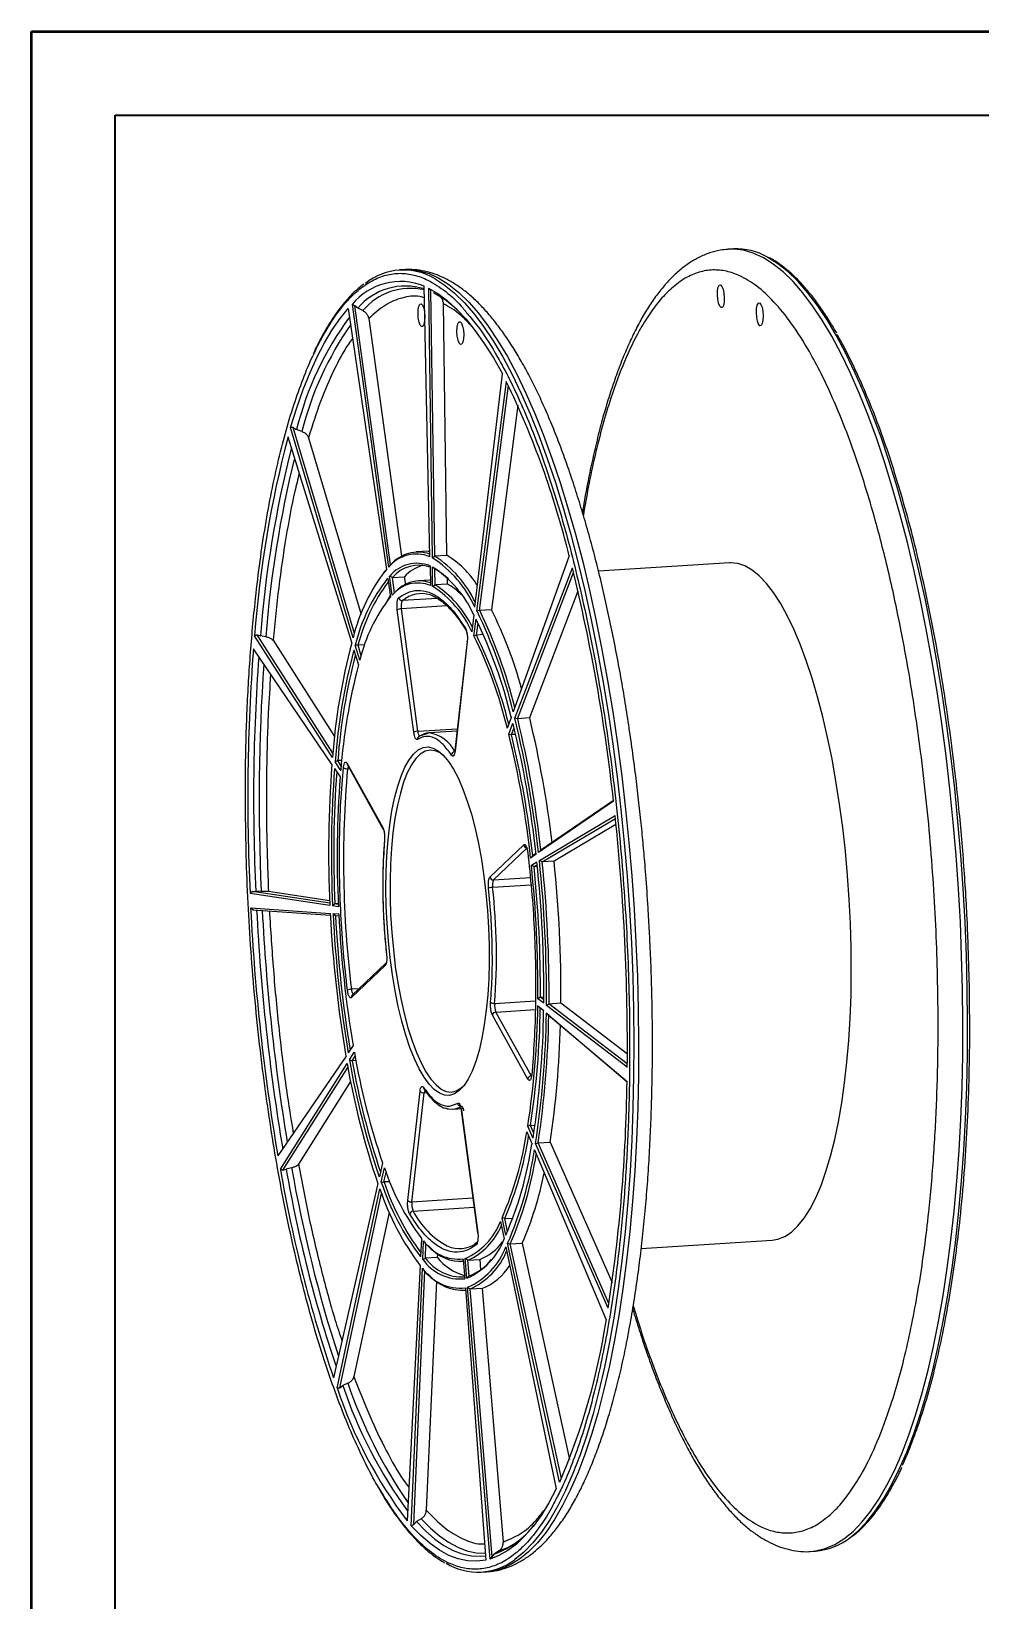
# Model space of a CAD drawing. Header units: millimetres. Extents: x 0 to 279, y 0 to 216.
# Drawn here: x 0 to 72, y 96.8 to 215.9 of the extents above; entities that cross this region are included whole.
import ezdxf

# ---------------------------------------------------------------- set-up
doc = ezdxf.new("R2010")
doc.units = ezdxf.units.MM
doc.layers.add('PAGE_BORDER', color=7, linetype='Continuous')

msp = doc.modelspace()

# ---------------------------------------------------------------- linework, layer by layer
at = {"color": 7, "linetype": 'Continuous', "lineweight": 50}
for p, q in [((0, 0), (0, 215.9)), ((0, 215.9), (279.4, 215.9))]:
    msp.add_line(p, q, dxfattribs=at)
at = {"color": 7, "linetype": 'Continuous', "lineweight": 25}
for p, q in [((52.88, 199.37), (52.84, 199.37)), ((53.24, 199.4), (52.88, 199.37)), ((28.28, 197.82), (27.92, 197.8)), ((30.22, 176.03), (29.79, 196.56)), ((30.11, 196.41), (30.4, 175.95)), ((30.3, 196.25), (30.11, 196.41)), ((30.59, 176.09), (30.3, 196.25)), ((24.03, 194.87), (26.92, 175.07)), ((24.32, 195.18), (27.08, 175.24)), ((24.53, 195.08), (24.32, 195.18)), ((24.75, 194.9), (24.53, 195.08)), ((27.24, 175.43), (24.53, 195.08)), ((25.13, 194.71), (24.75, 194.9)), ((25.58, 194.11), (28.07, 176.07)), ((31.23, 195.25), (31.49, 176.14)), ((33.63, 172.22), (35.72, 189.92)), ((33.79, 171.9), (36.02, 189.34)), ((33.99, 171.96), (36.18, 189.04)), ((36.89, 187.55), (34.9, 172.01)), ((24.4, 169.88), (19.66, 185.85)), ((19.86, 185.84), (19.66, 185.85)), ((19.86, 185.84), (20.1, 185.69)), ((24.5, 170.22), (19.86, 185.84)), ((19.45, 185.14), (24.29, 169.49)), ((20.51, 185.55), (20.1, 185.69)), ((21.01, 185.07), (25, 171.66)), ((30.09, 176.47), (29.18, 176.41)), ((30.09, 176.47), (30.22, 176.47)), ((26.92, 175.08), (26.8, 174.94)), ((27.24, 175.43), (27.08, 175.24)), ((30.24, 175.34), (30.27, 173.86)), ((30.4, 175.95), (30.59, 176.09)), ((30.43, 173.78), (30.41, 175.26)), ((30.6, 175.1), (30.41, 175.26)), ((31.49, 176.14), (30.59, 176.09)), ((30.62, 173.92), (30.6, 175.1)), ((40.79, 176.1), (36.54, 164.28)), ((36.67, 163.78), (41.03, 175.19)), ((52.94, 175.58), (43.01, 174.95)), ((26.8, 174.94), (26.68, 174.79)), ((27.02, 174.4), (27.23, 172.97)), ((27.37, 173.12), (27.17, 174.56)), ((27.38, 174.47), (27.17, 174.56)), ((27.38, 174.47), (28.28, 174.52)), ((27.54, 173.31), (27.38, 174.47)), ((28.28, 174.52), (28.36, 173.94)), ((30.22, 174.27), (29.32, 174.21)), ((30.26, 174.27), (30.22, 174.27)), ((30.43, 173.78), (30.62, 173.92)), ((31.53, 173.97), (30.62, 173.92)), ((31.52, 174.45), (31.53, 173.97)), ((36.87, 163.75), (41.11, 174.84)), ((27.13, 172.86), (27.01, 172.71)), ((27.23, 172.98), (27.13, 172.86)), ((27.37, 173.12), (27.54, 173.31)), ((41.45, 173.42), (37.78, 163.81)), ((29, 162.73), (27.75, 172.01)), ((29.3, 162.81), (28.06, 172.09)), ((33.56, 171.62), (33.41, 170.34)), ((33.99, 171.96), (33.79, 171.9)), ((34.9, 172.01), (33.99, 171.96)), ((32.6, 171.02), (32.94, 170.49)), ((33.56, 170.05), (33.72, 171.31)), ((33.76, 170.1), (33.87, 171.01)), ((17.11, 170.12), (16.92, 170.05)), ((22.83, 160.8), (16.92, 170.05)), ((22.86, 161.14), (17.11, 170.12)), ((17.11, 170.12), (17.37, 170.04)), ((17.78, 169.97), (17.37, 170.04)), ((18.33, 169.7), (22.99, 162.41)), ((24.91, 168.18), (24.56, 169.34)), ((24.77, 169.33), (24.56, 169.34)), ((25.29, 169.36), (24.77, 169.33)), ((25.01, 168.52), (24.77, 169.33)), ((33.05, 169.61), (32.12, 161.33)), ((33.06, 169.57), (32.13, 161.28)), ((33.07, 169.84), (33.06, 169.57)), ((33.56, 170.05), (33.76, 170.1)), ((34.28, 170.14), (33.76, 170.1)), ((16.83, 169.05), (22.79, 160.26)), ((24.45, 168.96), (24.8, 167.83)), ((36.4, 163.88), (36.09, 163.02)), ((36.2, 162.57), (36.52, 163.4)), ((36.87, 163.75), (36.67, 163.78)), ((37.78, 163.81), (36.87, 163.75)), ((29.98, 162.61), (29.35, 162.39)), ((30.14, 162.67), (29.98, 162.61)), ((32.28, 162.8), (30.14, 162.67)), ((36.2, 162.57), (36.41, 162.54)), ((36.41, 162.54), (36.61, 163.05)), ((36.72, 162.56), (36.41, 162.54)), ((22.99, 159.97), (23.42, 159.33)), ((23.23, 160.57), (23.03, 160.49)), ((23.46, 159.82), (23.03, 160.49)), ((23.53, 160.58), (23.23, 160.57)), ((23.49, 160.16), (23.23, 160.57)), ((23.95, 160.35), (26.64, 155.5)), ((23.97, 160.24), (26.66, 155.39)), ((44.14, 157.49), (38.46, 153.59)), ((44.14, 157.55), (38.63, 153.77)), ((38.53, 153), (44.26, 156.4)), ((38.73, 152.89), (44.29, 156.18)), ((44.33, 155.73), (39.64, 152.94)), ((26.79, 154.75), (26.78, 154.53)), ((34.78, 151.75), (37.34, 154.17)), ((35.05, 151.52), (37.61, 153.95)), ((38.46, 153.59), (38.63, 153.77)), ((38.27, 153.46), (37.86, 153.18)), ((38.03, 153.36), (37.86, 153.18)), ((37.92, 152.64), (38.33, 152.89)), ((37.92, 152.64), (38.12, 152.53)), ((38.26, 153.52), (38.03, 153.36)), ((38.12, 152.53), (38.36, 152.67)), ((38.37, 152.54), (38.12, 152.53)), ((38.73, 152.89), (38.53, 153)), ((39.64, 152.94), (38.73, 152.89)), ((16.76, 150.65), (16.58, 150.49)), ((22.64, 149.58), (16.58, 150.49)), ((22.63, 149.76), (16.76, 150.65)), ((16.76, 150.65), (17.01, 150.65)), ((17.43, 150.66), (17.01, 150.65)), ((17.98, 150.66), (22.62, 149.95)), ((16.63, 149.39), (22.67, 148.98)), ((16.63, 149.39), (16.82, 149.25)), ((16.82, 149.25), (22.67, 148.85)), ((23.02, 149.7), (22.84, 149.55)), ((23.28, 149.48), (22.84, 149.55)), ((22.87, 148.97), (23.31, 148.94)), ((22.87, 148.97), (23.06, 148.82)), ((23.27, 149.71), (23.02, 149.7)), ((23.27, 149.66), (23.02, 149.7)), ((23.06, 148.82), (23.31, 148.8)), ((26.94, 145.87), (26.95, 145.64)), ((26.83, 145.02), (24.27, 142.59)), ((26.89, 145.21), (24.33, 142.78)), ((24.32, 142.78), (24.33, 142.78)), ((38.4, 141.97), (38.85, 141.6)), ((38.4, 141.97), (38.59, 141.8)), ((38.6, 142.62), (38.41, 142.5)), ((38.85, 142.16), (38.41, 142.5)), ((38.59, 141.8), (38.84, 141.58)), ((38.6, 142.62), (38.86, 142.64)), ((38.86, 142.43), (38.6, 142.62)), ((39.06, 142), (39.25, 142.12)), ((45.19, 137.3), (39.06, 142)), ((39.25, 142.12), (40.16, 142.18)), ((45.19, 137.56), (39.25, 142.12)), ((40.16, 142.18), (45.2, 138.31)), ((37.65, 136.41), (34.96, 141.26)), ((37.92, 136.64), (35.23, 141.49)), ((39.05, 141.42), (45.17, 136.23)), ((39.24, 141.25), (39.05, 141.42)), ((39.24, 141.25), (45.17, 136.21)), ((23.86, 138.15), (18.7, 130.58)), ((24.4, 138.95), (24.03, 138.4)), ((24.12, 137.86), (24.49, 138.45)), ((24.33, 137.79), (24.55, 138.14)), ((18.88, 129.56), (23.95, 137.59)), ((19.08, 129.49), (24.01, 137.29)), ((24.12, 137.86), (24.33, 137.79)), ((24.61, 137.81), (24.33, 137.79)), ((24.21, 136.23), (20.25, 129.96)), ((28.55, 127.2), (29.48, 135.48)), ((28.86, 127.08), (29.79, 135.37)), ((31.64, 134.16), (31.95, 134.12)), ((31.94, 134.12), (32.74, 134.18)), ((32.6, 134.02), (33.84, 124.73)), ((32.61, 134.04), (33.85, 124.75)), ((37.57, 132.41), (37.97, 131.48)), ((37.85, 132.88), (37.64, 132.84)), ((38.04, 131.94), (37.64, 132.84)), ((37.85, 132.88), (38.19, 132.9)), ((38.1, 132.3), (37.85, 132.88)), ((38.15, 131.04), (43.6, 118.15)), ((38.23, 131.52), (38.43, 131.56)), ((43.75, 119.02), (38.23, 131.52)), ((38.43, 131.56), (39.34, 131.61)), ((43.8, 119.39), (38.43, 131.56)), ((39.34, 131.61), (44.04, 120.97)), ((26.63, 130.05), (26.39, 128.98)), ((18.88, 129.56), (19.08, 129.49)), ((19.08, 129.49), (19.33, 129.58)), ((19.73, 129.68), (19.33, 129.58)), ((26.53, 128.58), (26.77, 129.67)), ((26.53, 128.58), (26.74, 128.6)), ((26.74, 128.6), (26.9, 129.33)), ((27.18, 128.62), (26.74, 128.6)), ((26.28, 128.49), (22.91, 113.74)), ((23.18, 112.98), (26.43, 128.07)), ((23.39, 112.99), (26.55, 127.73)), ((27.14, 126.29), (24.46, 113.83)), ((35.57, 125.61), (35.85, 124.29)), ((35.98, 124.56), (35.7, 125.87)), ((35.9, 125.82), (35.7, 125.87)), ((35.9, 125.82), (36.53, 125.86)), ((36.11, 124.85), (35.9, 125.82)), ((29.58, 124.32), (29.51, 122.92)), ((29.68, 122.72), (29.74, 124.14)), ((29.88, 122.82), (29.92, 123.94)), ((33.85, 124.75), (33.87, 124.46)), ((40.06, 105.83), (36.11, 123.95)), ((36.11, 123.95), (36.32, 123.9)), ((36.32, 123.9), (37.23, 123.96)), ((40.2, 106.11), (36.32, 123.9)), ((37.23, 123.96), (40.8, 107.55)), ((46.25, 123.55), (56.18, 124.18)), ((29.68, 122.72), (29.88, 122.82)), ((30.78, 122.88), (29.88, 122.82)), ((30.1, 123.77), (30.23, 123.63)), ((30.8, 123.16), (30.78, 122.88)), ((32.75, 122.75), (32.86, 121.26)), ((33.02, 121.3), (32.9, 122.79)), ((33.1, 122.66), (32.9, 122.79)), ((33.1, 122.66), (34.01, 122.72)), ((33.2, 121.47), (33.1, 122.66)), ((34.01, 122.72), (34.07, 121.93)), ((35.98, 123.67), (39.81, 105.31)), ((29.48, 122.27), (28.49, 102.89)), ((28.81, 102.52), (29.65, 122.06)), ((29, 102.62), (29.83, 121.87)), ((30.03, 121.66), (30.17, 121.53)), ((32.57, 122.57), (32.76, 122.58)), ((33.02, 121.3), (33.2, 121.47)), ((30.71, 121.07), (29.95, 103.69)), ((32.71, 120.37), (32.92, 120.38)), ((32.91, 120.56), (34.47, 99.91)), ((34.78, 99.99), (33.08, 120.6)), ((33.08, 120.6), (33.28, 120.48)), ((33.28, 120.48), (34.19, 120.53)), ((34.95, 100.16), (33.28, 120.48)), ((34.19, 120.53), (35.77, 101.28)), ((23.39, 112.99), (23.62, 113.16)), ((24, 113.33), (23.62, 113.16)), ((23.18, 112.98), (23.39, 112.99)), ((28.81, 102.52), (29, 102.62)), ((29, 102.62), (29.21, 102.83)), ((29.57, 103.05), (29.21, 102.83)), ((36.25, 100.93), (36.74, 101.22)), ((34.78, 99.99), (34.95, 100.16)), ((34.95, 100.16), (35.13, 100.38)), ((35.47, 100.61), (35.13, 100.38)), ((59.11, 100.57), (59.47, 100.59)), ((34.16, 98.99), (34.52, 99.02))]:
    msp.add_line(p, q, dxfattribs=at)
at = {"color": 8, "linetype": 'Continuous', "lineweight": 25}
for p, q in [((28.13, 172.71), (28.38, 172.88)), ((30.8, 172.87), (28.13, 172.71)), ((31.51, 172.31), (28.06, 172.09)), ((29.3, 162.81), (32.3, 162.99)), ((23.98, 159.95), (24.13, 159.96)), ((35.05, 151.52), (37.84, 151.7)), ((37.89, 151.13), (34.98, 150.95)), ((24.83, 143.26), (24.27, 143.22)), ((35.13, 142.14), (38.23, 142.34)), ((35.23, 141.49), (38.22, 141.68)), ((29.79, 135.37), (29.98, 135.38)), ((33.49, 127.38), (28.86, 127.08)), ((28.95, 126.39), (33.58, 126.68))]:
    msp.add_line(p, q, dxfattribs=at)
at = {"color": 8, "linetype": 'Continuous', "lineweight": 25, "flags": 128}
for points in [[(70.62, 143.23), (70.55, 145.76), (70.45, 148.3), (70.31, 150.84), (70.13, 153.38), (69.91, 155.91), (69.66, 158.43), (69.37, 160.93), (69.05, 163.39), (68.69, 165.82), (68.29, 168.21), (67.87, 170.55), (67.41, 172.84), (66.92, 175.06), (66.41, 177.22), (65.86, 179.3), (65.29, 181.31), (64.7, 183.24), (64.08, 185.07), (63.44, 186.82), (62.78, 188.46), (62.1, 190.01), (61.41, 191.44), (60.7, 192.77), (59.98, 193.99), (59.25, 195.08), (58.51, 196.06), (57.76, 196.92), (57.01, 197.65), (56.26, 198.25), (55.51, 198.73), (54.75, 199.08), (54, 199.29), (53.26, 199.38), (52.88, 199.37)], [(28.28, 197.82), (28.66, 197.83), (29.41, 197.74), (30.16, 197.52), (30.91, 197.18), (31.66, 196.7), (32.42, 196.1), (33.17, 195.36), (33.91, 194.51), (34.65, 193.53), (35.38, 192.43), (36.1, 191.22), (36.81, 189.89), (37.51, 188.45), (38.18, 186.91), (38.84, 185.27), (39.48, 183.52), (40.1, 181.68), (40.69, 179.76), (41.26, 177.75), (41.81, 175.67), (42.33, 173.51), (42.81, 171.28), (43.27, 169), (43.7, 166.66), (44.09, 164.27), (44.45, 161.84), (44.77, 159.38), (45.06, 156.88), (45.32, 154.36), (45.53, 151.83), (45.71, 149.29), (45.85, 146.74), (45.96, 144.2), (46.02, 141.68)], [(70.98, 143.25), (70.91, 145.78), (70.81, 148.32), (70.67, 150.86), (70.49, 153.4), (70.27, 155.94), (70.02, 158.45), (69.73, 160.95), (69.4, 163.42), (69.04, 165.85), (68.65, 168.23), (68.23, 170.57), (67.77, 172.86), (67.28, 175.08), (66.76, 177.24), (66.22, 179.33), (65.65, 181.33), (65.05, 183.26), (64.44, 185.1), (63.8, 186.84), (63.14, 188.49), (62.46, 190.03), (61.77, 191.47), (61.06, 192.79), (60.34, 194.01), (59.61, 195.11), (58.87, 196.08), (58.12, 196.94), (57.37, 197.67), (56.62, 198.27), (55.86, 198.75), (55.83, 198.77)], [(30.61, 197.12), (31.31, 196.68), (32.06, 196.07), (32.81, 195.34), (33.56, 194.49), (34.29, 193.51), (35.03, 192.41), (35.75, 191.2), (36.45, 189.87), (37.15, 188.43), (37.82, 186.89), (38.48, 185.24), (39.12, 183.5), (39.74, 181.66), (40.34, 179.74), (40.91, 177.73), (41.45, 175.64), (41.97, 173.49), (42.45, 171.26), (42.91, 168.98), (43.34, 166.64), (43.73, 164.25), (44.09, 161.82), (44.42, 159.35), (44.71, 156.86), (44.96, 154.34), (45.18, 151.81), (45.35, 149.27), (45.5, 146.72), (45.6, 144.18), (45.66, 141.65)], [(33.06, 169.57), (33.05, 169.59), (33.05, 169.61)], [(32.13, 161.28), (32.12, 161.31), (32.12, 161.33)], [(59.11, 100.57), (59.47, 100.61), (60.2, 100.78), (60.92, 101.09), (61.62, 101.52), (62.31, 102.09), (62.98, 102.78), (63.63, 103.6), (64.27, 104.54), (64.88, 105.6), (65.47, 106.77), (66.03, 108.06), (66.56, 109.47), (67.07, 110.98), (67.55, 112.59), (68, 114.31), (68.42, 116.11), (68.8, 118.01), (69.15, 119.99), (69.46, 122.05), (69.74, 124.19), (69.98, 126.39), (70.19, 128.66), (70.36, 130.98), (70.49, 133.36), (70.58, 135.77), (70.63, 138.23), (70.64, 140.72), (70.62, 143.23)], [(62.06, 101.61), (62.67, 102.11), (63.34, 102.8), (63.99, 103.62), (64.62, 104.56), (65.24, 105.62), (65.82, 106.8), (66.39, 108.09), (66.92, 109.49), (67.43, 111), (67.91, 112.61), (68.36, 114.33), (68.77, 116.14), (69.16, 118.03), (69.51, 120.02), (69.82, 122.08), (70.1, 124.21), (70.34, 126.42), (70.55, 128.68), (70.71, 131.01), (70.84, 133.38), (70.93, 135.8), (70.99, 138.25), (71, 140.74), (70.98, 143.25)], [(46.02, 141.68), (46.05, 139.16), (46.03, 136.68), (45.98, 134.22), (45.89, 131.81), (45.76, 129.43), (45.59, 127.11), (45.39, 124.84), (45.14, 122.64), (44.86, 120.5), (44.55, 118.44), (44.2, 116.46), (43.82, 114.56), (43.4, 112.75), (42.95, 111.04), (42.48, 109.43), (41.97, 107.92), (41.43, 106.51), (40.87, 105.22), (40.28, 104.04), (39.67, 102.98), (39.04, 102.04), (38.38, 101.23), (37.71, 100.54), (37.02, 99.97), (36.32, 99.54), (35.6, 99.23), (34.87, 99.06), (34.52, 99.02)], [(45.66, 141.65), (45.69, 139.14), (45.67, 136.66), (45.62, 134.2), (45.53, 131.78), (45.4, 129.41), (45.23, 127.09), (45.03, 124.82), (44.79, 122.62), (44.51, 120.48), (44.19, 118.42), (43.84, 116.44), (43.46, 114.54), (43.04, 112.73), (42.6, 111.02), (42.12, 109.4), (41.61, 107.89), (41.07, 106.49), (40.51, 105.2), (39.92, 104.02), (39.31, 102.96), (38.68, 102.02), (38.02, 101.21), (37.35, 100.51), (36.66, 99.95), (36.64, 99.93)], [(32.61, 134.04), (32.6, 134.02), (32.6, 134.02)], [(33.85, 124.75), (33.84, 124.74), (33.84, 124.73)], [(29.57, 103.05), (30.26, 102.34), (30.95, 101.74), (31.64, 101.26), (32.34, 100.88), (33.03, 100.62), (33.72, 100.47), (34.4, 100.43), (34.43, 100.43)], [(35.47, 100.61), (36.13, 100.87), (36.25, 100.93)]]:
    msp.add_lwpolyline(points, dxfattribs=at)
at = {"color": 7, "linetype": 'Continuous', "lineweight": 25, "flags": 128}
for points in [[(52.54, 195.68), (52.53, 195.36), (52.48, 195.1), (52.4, 194.96), (52.3, 194.94), (52.2, 195.05), (52.11, 195.27), (52.05, 195.58), (52.03, 195.92), (52.04, 196.24), (52.09, 196.5), (52.17, 196.65), (52.27, 196.67), (52.37, 196.55), (52.46, 196.33), (52.52, 196.02), (52.54, 195.68)], [(30.11, 196.41), (30.83, 196), (31.54, 195.47), (32.25, 194.82), (32.96, 194.06), (33.66, 193.19), (34.35, 192.21), (35.04, 191.12), (35.72, 189.92)], [(55.5, 194.32), (55.48, 194), (55.43, 193.74), (55.35, 193.59), (55.25, 193.57), (55.15, 193.68), (55.07, 193.91), (55.01, 194.22), (54.98, 194.56), (54.99, 194.88), (55.05, 195.13), (55.13, 195.28), (55.22, 195.3), (55.32, 195.19), (55.41, 194.97), (55.47, 194.66), (55.5, 194.32)], [(19.66, 185.85), (20.12, 187.33), (20.61, 188.72), (21.13, 190.01), (21.67, 191.2), (22.23, 192.28), (22.81, 193.25), (23.41, 194.12), (24.03, 194.87)], [(29.83, 194.25), (29.82, 193.93), (29.77, 193.67), (29.69, 193.52), (29.59, 193.5), (29.49, 193.61), (29.4, 193.84), (29.34, 194.15), (29.32, 194.49), (29.33, 194.81), (29.38, 195.06), (29.46, 195.21), (29.56, 195.23), (29.66, 195.12), (29.75, 194.9), (29.81, 194.59), (29.83, 194.25)], [(32.79, 192.89), (32.77, 192.56), (32.72, 192.31), (32.64, 192.16), (32.54, 192.14), (32.44, 192.25), (32.36, 192.48), (32.3, 192.78), (32.27, 193.13), (32.28, 193.45), (32.34, 193.7), (32.42, 193.85), (32.51, 193.87), (32.61, 193.76), (32.7, 193.53), (32.76, 193.23), (32.79, 192.89)], [(62.17, 146.37), (62.12, 148.2), (62.03, 150.03), (61.9, 151.86), (61.73, 153.69), (61.53, 155.49), (61.29, 157.27), (61.02, 159), (60.72, 160.7), (60.38, 162.33), (60.02, 163.9), (59.62, 165.4), (59.2, 166.83), (58.76, 168.16), (58.3, 169.4), (57.81, 170.55), (57.31, 171.58), (56.8, 172.51), (56.27, 173.32), (55.74, 174.02), (55.2, 174.58), (54.66, 175.03), (54.11, 175.34), (53.57, 175.53), (53.03, 175.58), (52.94, 175.58)], [(27.21, 173.1), (27.07, 172.86), (26.95, 172.64)], [(32.94, 170.49), (32.94, 170.49), (32.95, 170.48)], [(33.05, 169.61), (33.05, 169.62), (33.06, 169.64)], [(34.72, 146.58), (34.72, 145.28), (34.68, 144.02), (34.61, 142.79), (34.5, 141.63), (34.35, 140.53), (34.17, 139.51), (33.95, 138.58), (33.7, 137.74), (33.42, 137.01), (33.12, 136.4), (32.79, 135.9), (32.45, 135.53), (32.09, 135.28), (31.71, 135.16), (31.33, 135.18), (30.94, 135.33), (30.55, 135.61), (30.16, 136.01), (29.78, 136.54), (29.4, 137.18), (29.05, 137.94), (28.71, 138.8), (28.39, 139.75), (28.09, 140.79), (27.82, 141.91), (27.58, 143.09), (27.38, 144.32), (27.2, 145.6), (27.07, 146.9), (26.97, 148.21), (26.91, 149.53), (26.88, 150.84), (26.9, 152.12), (26.95, 153.36), (27.05, 154.56), (27.18, 155.69), (27.34, 156.75), (27.54, 157.73), (27.78, 158.62), (28.04, 159.4), (28.33, 160.07), (28.64, 160.63), (28.98, 161.07), (29.34, 161.38), (29.71, 161.56), (30.09, 161.61), (30.47, 161.52), (30.86, 161.31), (31.25, 160.97), (31.64, 160.5), (32.02, 159.92), (32.38, 159.22), (32.73, 158.41), (33.06, 157.5), (33.37, 156.5), (33.65, 155.42), (33.91, 154.27), (34.13, 153.06), (34.32, 151.81), (34.47, 150.52), (34.59, 149.21), (34.67, 147.89), (34.72, 146.58)], [(31.28, 160.94), (31.01, 161.15), (30.62, 161.32), (30.23, 161.37), (29.86, 161.28), (29.49, 161.07), (29.15, 160.72), (28.82, 160.24), (28.51, 159.65), (28.23, 158.93), (27.98, 158.11), (27.76, 157.19), (27.57, 156.18), (27.42, 155.09), (27.31, 153.93), (27.23, 152.72), (27.2, 151.46), (27.2, 150.17), (27.24, 148.86), (27.33, 147.54), (27.45, 146.24), (27.6, 144.95), (27.79, 143.71), (28.02, 142.51), (28.28, 141.37), (28.56, 140.3), (28.87, 139.32), (29.2, 138.42), (29.55, 137.64), (29.92, 136.96), (30.3, 136.4), (30.69, 135.96), (31.07, 135.65), (31.46, 135.47), (31.85, 135.42), (32.22, 135.51), (32.59, 135.73), (32.86, 135.98)], [(26.66, 155.39), (26.67, 155.38), (26.67, 155.37)], [(26.94, 145.87), (26.93, 145.87), (26.93, 145.86), (26.93, 145.85)], [(56.18, 124.18), (56.62, 124.25), (57.14, 124.46), (57.64, 124.8), (58.13, 125.26), (58.6, 125.85), (59.06, 126.56), (59.48, 127.39), (59.89, 128.34), (60.26, 129.39), (60.61, 130.55), (60.92, 131.81), (61.21, 133.16), (61.46, 134.6), (61.67, 136.11), (61.85, 137.7), (61.99, 139.34), (62.09, 141.04), (62.16, 142.78), (62.18, 144.56), (62.17, 146.37)], [(31.54, 134.16), (31.63, 134.15), (31.94, 134.12)], [(32.62, 134.36), (32.62, 134.36), (32.65, 134.35), (32.68, 134.32), (32.7, 134.28), (32.73, 134.22), (32.75, 134.15), (32.77, 134.07), (32.78, 133.99)], [(33.84, 124.73), (33.84, 124.73), (33.85, 124.72)], [(39.81, 105.31), (39.24, 104.25), (38.66, 103.3), (38.05, 102.46), (37.43, 101.74), (36.78, 101.13), (36.13, 100.63), (35.46, 100.25), (34.78, 99.99)], [(34.47, 99.91), (33.77, 99.82), (33.07, 99.85), (32.37, 100.01), (31.65, 100.27), (30.94, 100.66), (30.23, 101.17), (29.52, 101.79), (28.81, 102.52)], [(29.21, 102.83), (29.9, 102.12), (30.6, 101.51), (31.29, 101.02), (31.99, 100.65), (32.68, 100.38), (33.37, 100.23), (34.06, 100.2), (34.44, 100.23)]]:
    msp.add_lwpolyline(points, dxfattribs=at)
at = {"color": 7, "linetype": 'Continuous', "lineweight": 25}
for centre, radius, start, end in [((53.46, 194.64), 4.76, 60.1211, 92.697), ((28.22, 193.14), 4.65, 59.0061, 128.4229), ((28, 192.16), 4.76, 67.888, 140.5676), ((28.37, 191.86), 4.72, 72.4181, 140.023), ((26.66, 188.81), 8.2, 46.531, 62.0939), ((43.68, 179.76), 24.31, 143.5342, 165.8863), ((-23.1, 160.55), 65.75, 13.6793, 25.9667), ((101.32, 163.62), 84.64, 165.27, 175.6447), ((102.17, 163.41), 85.06, 165.7864, 175.5301), ((29.19, 173.51), 2.73, 67.7865, 140.6692), ((29.33, 173.66), 2.73, 71.0151, 139.7569), ((37.66, 166.65), 13.65, 141.8997, 166.3108), ((29.23, 172.88), 2.66, 67.7803, 140.6753), ((29.39, 172.76), 2.64, 71.1257, 139.7316), ((30.62, 172.31), 3.22, 106.6659, 136.5232), ((25.78, 168.7), 8.6, 24.1282, 57.4832), ((25.91, 168.19), 8.38, 24.1251, 57.4863), ((25.96, 168.92), 8.53, 25.2902, 57.1218), ((28.41, 171.01), 4.64, 46.2193, 61.8283), ((27.97, 170.23), 6.89, 31.8052, 59.1894), ((-92.41, 142.56), 137.37, 6.239, 13.7418), ((37.49, 166.19), 13.31, 141.8974, 166.3131), ((37.83, 166.03), 13.47, 143.085, 165.8506), ((29.32, 171.53), 2.52, 67.7661, 140.6895), ((29.46, 171.68), 2.52, 71.2696, 139.6986), ((26.35, 167.32), 7.85, 25.3793, 57.1013), ((29.36, 169.96), 4.56, 44.2085, 61.6871), ((37.12, 165.21), 12.58, 141.8921, 166.3184), ((28.12, 172.97), 0.259, 186.6164, 272.3549), ((28.91, 172.3), 0.876, 152.3732, 193.7662), ((29.61, 170.98), 2.26, 66.6247, 123.1458), ((26.18, 167.1), 7.92, 24.1178, 57.4936), ((28.06, 171.45), 0.641, 90.121, 118.6089), ((-0.13, 155.37), 37.74, 13.6602, 25.9857), ((-0.06, 155.47), 37.84, 13.9574, 25.8264), ((3.97, 156.8), 34.47, 15.5637, 26.193), ((0.64, 155.19), 36.79, 13.6591, 25.9869), ((71.27, 157.13), 48.58, 165.254, 175.6607), ((2.31, 154.81), 34.77, 13.6564, 25.9895), ((2.37, 154.92), 34.86, 13.9789, 25.8166), ((167.69, 157.68), 151.28, 175.6879, 182.7218), ((167.41, 157.64), 150.56, 175.8818, 182.6622), ((70.26, 156.91), 47.36, 165.2531, 175.6617), ((70.53, 156.84), 47.44, 165.6384, 175.4971), ((68.08, 156.44), 44.75, 165.2508, 175.664), ((-38.14, 145.12), 76.87, 6.2268, 13.754), ((-39.92, 145.04), 78.84, 6.2275, 13.7533), ((-40.2, 145.03), 79.32, 6.3299, 13.651), ((-38.84, 145.18), 78.86, 6.6797, 13.6611), ((29.3, 162.16), 0.641, 90.121, 118.6089), ((29.5, 162.21), 0.23, 94.0929, 187.7398), ((30.23, 161.35), 1.32, 94.0158, 124.4069), ((-34.34, 145.3), 72.63, 6.2252, 13.7557), ((-34.63, 145.29), 73.1, 6.3363, 13.6446), ((32.13, 160.95), 0.276, 93.3522, 172.4418), ((109.37, 153.72), 86.83, 175.6771, 182.7326), ((107.4, 153.58), 84.65, 175.6764, 182.7332), ((107.23, 153.57), 84.3, 175.8218, 182.6327), ((23.92, 160.31), 0.368, 225.6703, 278.2293), ((103.9, 153), 80.23, 175.0303, 186.9996), ((103.18, 153.3), 79.99, 175.6749, 182.7347), ((-120.41, 138.85), 165.61, 359.4609, 6.082), ((37.6, 154.21), 0.262, 187.7821, 272.498), ((-49.15, 143.34), 87.56, 359.4487, 6.0942), ((-49.53, 143.32), 88.13, 359.5466, 5.9963), ((-53.81, 143.05), 92.67, 359.4502, 6.0927), ((-55.99, 142.91), 95.05, 359.4508, 6.0921), ((-56.36, 142.89), 95.62, 359.541, 6.0019), ((-55.46, 142.95), 95.62, 359.541, 6.0019), ((35.04, 151.78), 0.262, 187.7821, 272.498), ((35.84, 151.13), 0.879, 153.5853, 191.8691), ((34.99, 150.04), 0.909, 91.0526, 110.9019), ((-11.2, 145.73), 46.47, 355.5776, 6.4522), ((176.9, 157.48), 160.48, 182.8879, 189.6497), ((176.39, 157.45), 159.52, 182.9431, 189.5034), ((114.66, 153.6), 92.11, 182.8775, 189.6601), ((112.56, 153.47), 89.8, 182.8769, 189.6607), ((108.05, 153.19), 84.85, 182.8755, 189.6621), ((112.3, 153.45), 89.36, 182.9722, 189.5654), ((24.28, 142.45), 0.777, 90.6571, 113.9845), ((35.08, 142.52), 0.381, 227.9443, 278.2619), ((36.45, 142), 1.32, 173.9449, 202.6395), ((-25.88, 142.72), 64.29, 351.1667, 359.3378), ((-26.11, 142.68), 64.71, 351.2874, 359.2171), ((35.24, 141.21), 0.281, 92.7344, 169.7073), ((-29.19, 142.38), 68.04, 351.1685, 359.3361), ((-30.73, 142.23), 69.79, 351.1692, 359.3353), ((-30.96, 142.2), 70.2, 351.2804, 359.2241), ((-29.2, 142.15), 69.34, 351.2572, 358.6293), ((78.04, 147.63), 54.33, 189.7342, 198.8795), ((82.08, 147.57), 58.98, 189.737, 198.8767), ((80.79, 147.59), 57.5, 189.7362, 198.8775), ((80.96, 147.65), 57.48, 189.8759, 198.5721), ((37.93, 136.36), 0.281, 92.7344, 169.7073), ((37.99, 136.74), 0.0579, 145.2807, 214.5955), ((-76.41, 137.66), 121.59, 351.1817, 359.3228), ((29.74, 135.72), 0.351, 222.3322, 278.1119), ((32.58, 134.61), 0.257, 185.8913, 272.2884), ((11.59, 136.32), 26.27, 336.5552, 351.438), ((11.74, 136.2), 26.29, 336.7577, 350.9976), ((10.47, 135.62), 27.8, 336.5584, 351.4348), ((9.95, 135.29), 28.52, 336.5598, 351.4334), ((10.1, 135.17), 28.54, 336.7464, 351.0276), ((120.15, 146.96), 102.75, 189.7511, 198.8626), ((120.75, 147.18), 102.94, 189.8441, 198.4537), ((45.4, 134.89), 19.69, 198.6417, 216.3003), ((44.27, 135.46), 18.43, 198.2955, 217.1811), ((12.78, 134.58), 26.65, 336.5135, 348.505), ((45.42, 134.35), 20, 198.3014, 217.1752), ((45.05, 134.7), 19.5, 198.2996, 217.177), ((28.81, 127.43), 0.351, 222.3322, 278.1119), ((28.97, 126.11), 0.278, 93.1162, 171.3958), ((30.15, 126.91), 1.3, 172.4229, 203.6299), ((30.86, 127.39), 5.03, 293.8937, 339.2939), ((31.05, 127.19), 4.97, 294.3912, 337.495), ((32.41, 125.98), 3.24, 214.5893, 275.8866), ((32.47, 125.81), 2.26, 246.6247, 303.1458), ((30.87, 126.17), 5.33, 293.9035, 339.2842), ((32.64, 126.27), 3.8, 291.0645, 324.2816), ((32.51, 124.67), 3.43, 214.6019, 275.874), ((32.68, 124.83), 3.44, 215.6304, 272.8623), ((32.57, 125.69), 3.11, 221.3565, 273.4923), ((34.07, 125.54), 4.23, 218.9207, 253.0511), ((30.87, 125.6), 5.46, 293.9077, 339.28), ((31.89, 125.01), 3.77, 290.3463, 322.4925), ((31.05, 125.4), 5.4, 294.366, 337.623), ((32.55, 124.06), 3.52, 214.6073, 275.8686), ((32.7, 123.76), 3.37, 221.3411, 273.7322), ((32.61, 124.55), 4.32, 291.4404, 328.0032), ((-5.53, 125.58), 49.69, 336.5829, 351.4103), ((57.23, 124.47), 35.47, 198.6055, 215.9687), ((56.27, 123.94), 34.85, 198.3307, 217.1459), ((32.85, 106.66), 6.68, 290.0199, 322.147), ((59.03, 105.53), 4.96, 275.1549, 307.7474), ((33.86, 103.6), 4.6, 238.5929, 307.1046)]:
    msp.add_arc(centre, radius, start, end, dxfattribs=at)
at = {"color": 8, "linetype": 'Continuous', "lineweight": 25}
for centre, radius, start, end in [((28.75, 191.67), 4.73, 77.24, 139.9405), ((44.78, 179.35), 25.05, 145.1807, 165.6643), ((103.45, 163.21), 85.94, 166.3267, 175.4905), ((33.1, 170.59), 0.185, 173.9082, 212.5025), ((167.64, 157.63), 150.37, 176.0861, 182.6563), ((29.83, 162.8), 0.532, 179.7886, 223.8211), ((29.83, 160.17), 2.52, 24.9009, 82.9469), ((24.13, 160.33), 0.176, 172.8895, 208.6179), ((24.63, 159.91), 0.653, 158.1613, 176.5032), ((26.82, 155.48), 0.176, 172.8895, 208.6179), ((26.82, 154.56), 0.0521, 147.1559, 216.8357), ((176.35, 157.45), 159.06, 182.9717, 189.3497), ((27.05, 145.05), 0.227, 137.3673, 188.4328), ((24.93, 143.23), 0.661, 180.8736, 215.9037), ((24.49, 142.62), 0.227, 137.313, 188.4334), ((29.93, 135.76), 0.189, 174.3575, 218.817), ((30.26, 135.35), 0.471, 149.7958, 177.6205), ((31.85, 135.44), 1.32, 274.0158, 304.4069), ((121.83, 147.45), 103.63, 189.8705, 198.0246), ((34.59, 129.33), 6.36, 207.511, 241.6098), ((33.97, 123.86), 0.234, 134.1455, 187.5066), ((58.44, 125.02), 36.37, 198.7507, 214.7501)]:
    msp.add_arc(centre, radius, start, end, dxfattribs=at)
at = {"color": 7, "linetype": 'Continuous', "lineweight": 25}
for points, knots in [([(52.83, 199.36), (52.64, 199.34), (52.16, 199.3), (51.42, 199.1), (50.63, 198.77), (49.88, 198.33), (49.17, 197.8), (48.48, 197.16), (47.82, 196.41), (47.18, 195.57), (46.57, 194.63), (45.99, 193.6), (45.44, 192.48), (44.91, 191.28), (44.42, 190), (43.95, 188.64), (43.5, 187.2), (43.09, 185.68), (42.7, 184.1), (42.34, 182.44), (42.03, 180.88), (41.86, 179.85), (41.79, 179.42)], [0, 0, 0, 0, 0.034773, 0.084427, 0.136654, 0.185102, 0.234996, 0.286109, 0.338042, 0.390404, 0.44292, 0.495379, 0.547735, 0.599977, 0.652106, 0.704129, 0.756058, 0.807902, 0.85967, 0.911368, 0.963002, 1, 1, 1, 1]), ([(34.5, 99.03), (34.72, 99.04), (35.21, 99.08), (35.98, 99.29), (36.77, 99.62), (37.52, 100.06), (38.23, 100.59), (38.92, 101.23), (39.58, 101.98), (40.22, 102.82), (40.83, 103.76), (41.41, 104.79), (41.96, 105.91), (42.48, 107.11), (42.98, 108.39), (43.45, 109.75), (43.89, 111.19), (44.31, 112.71), (44.7, 114.29), (45.06, 115.95), (45.39, 117.67), (45.7, 119.46), (45.97, 121.3), (46.22, 123.2), (46.43, 125.15), (46.62, 127.15), (46.78, 129.18), (46.9, 131.26), (47, 133.36), (47.06, 135.48), (47.1, 137.61), (47.11, 139.73), (47.08, 141.79), (47.04, 143.69), (46.98, 145.34), (46.91, 146.9), (46.84, 148.22), (46.74, 149.93), (46.64, 151.4), (46.5, 153.12), (46.37, 154.57), (46.2, 156.29), (46, 158.08), (45.77, 159.95), (45.51, 161.85), (45.23, 163.77), (44.92, 165.7), (44.58, 167.62), (44.22, 169.53), (43.83, 171.41), (43.42, 173.26), (42.99, 175.07), (42.53, 176.84), (42.05, 178.56), (41.56, 180.22), (41.04, 181.83), (40.51, 183.37), (39.96, 184.84), (39.4, 186.25), (38.82, 187.59), (38.23, 188.85), (37.62, 190.04), (37, 191.15), (36.37, 192.18), (35.72, 193.13), (35.06, 194), (34.39, 194.79), (33.7, 195.5), (32.99, 196.12), (32.27, 196.65), (31.53, 197.09), (30.78, 197.43), (30.02, 197.68), (29.24, 197.81), (28.65, 197.85), (28.33, 197.82), (28.26, 197.81)], [0, 0, 0, 0, 0.011063, 0.025252, 0.040176, 0.05402, 0.068277, 0.082883, 0.097722, 0.112685, 0.127691, 0.142682, 0.157643, 0.172571, 0.187466, 0.202332, 0.217171, 0.231985, 0.246778, 0.261551, 0.276305, 0.291042, 0.305761, 0.320462, 0.335144, 0.349803, 0.364434, 0.37903, 0.393579, 0.40806, 0.422433, 0.436623, 0.45045, 0.463384, 0.47406, 0.483026, 0.494013, 0.499943, 0.516402, 0.522926, 0.533766, 0.544986, 0.556992, 0.569494, 0.582373, 0.595536, 0.608916, 0.622462, 0.636139, 0.649916, 0.66377, 0.677685, 0.691644, 0.705637, 0.719652, 0.733683, 0.747721, 0.761763, 0.775802, 0.789837, 0.803864, 0.817882, 0.831891, 0.845891, 0.859883, 0.873867, 0.887842, 0.901795, 0.915697, 0.92951, 0.943192, 0.956712, 0.970084, 0.983386, 0.996768, 1, 1, 1, 1]), ([(61.08, 193), (60.93, 193.26), (60.58, 193.85), (60.03, 194.7), (59.41, 195.56), (58.79, 196.34), (58.17, 197.02), (57.54, 197.63), (56.9, 198.14), (56.37, 198.51), (56.06, 198.68), (55.96, 198.73)], [0, 0, 0, 0, 0.090088, 0.212516, 0.334583, 0.45632, 0.577796, 0.69912, 0.82045, 0.942038, 1, 1, 1, 1]), ([(25.21, 196.72), (25.12, 196.65), (24.81, 196.44), (24.31, 195.96), (23.71, 195.31), (23.13, 194.55), (22.56, 193.69), (22.02, 192.74), (21.62, 191.99), (21.42, 191.53), (21.38, 191.44)], [0, 0, 0, 0, 0.066616, 0.216366, 0.366229, 0.516177, 0.666198, 0.816282, 0.966448, 1, 1, 1, 1]), ([(30.86, 195.87), (30.92, 195.83), (31.06, 195.74), (31.19, 195.52), (31.21, 195.34), (31.23, 195.25)], [0, 0, 0, 0, 0.322283, 0.644565, 1, 1, 1, 1]), ([(25.13, 194.71), (25.2, 194.67), (25.35, 194.58), (25.51, 194.37), (25.56, 194.2), (25.58, 194.11)], [0, 0, 0, 0, 0.322283, 0.644565, 1, 1, 1, 1]), ([(33.14, 194.38), (33.42, 194.05), (34.17, 193.17), (35.21, 191.48), (36.28, 189.51), (37.17, 187.6), (38.05, 185.49), (38.9, 183.2), (39.71, 180.73), (40.49, 178.1), (41.21, 175.33), (41.89, 172.43), (42.51, 169.44), (43.08, 166.37), (43.58, 163.25), (44.05, 159.89), (44.46, 156.32), (44.82, 152.55), (45.08, 148.85), (45.26, 145.22), (45.32, 142.84), (45.35, 141.67)], [0, 0, 0, 0, 0.042936, 0.115667, 0.165168, 0.215072, 0.265351, 0.316169, 0.367136, 0.418222, 0.469311, 0.520278, 0.571093, 0.621375, 0.671279, 0.720777, 0.778965, 0.836081, 0.89202, 0.946685, 1, 1, 1, 1]), ([(71.14, 143.3), (71.1, 144.76), (71.03, 147.75), (70.76, 152.32), (70.36, 157.01), (69.88, 161.21), (69.37, 164.88), (68.87, 168), (68.3, 171.07), (67.68, 174.06), (67.01, 176.95), (66.28, 179.72), (65.5, 182.35), (64.69, 184.83), (63.84, 187.12), (62.96, 189.23), (62.07, 191.12), (61.44, 192.35), (61.12, 192.87), (61.1, 192.89)], [0, 0, 0, 0, 0.0751559, 0.1528417, 0.2328353, 0.3148595, 0.3706855, 0.4269663, 0.48367, 0.5409811, 0.5984605, 0.6560741, 0.7136917, 0.7711711, 0.8284782, 0.8851859, 0.9414667, 0.9972887, 1, 1, 1, 1]), ([(16.26, 155.09), (16.24, 156.55), (16.21, 159.51), (16.32, 163.91), (16.56, 168.3), (16.9, 172.13), (17.29, 175.38), (17.68, 178.09), (18.15, 180.68), (18.67, 183.14), (19.26, 185.45), (19.9, 187.6), (20.59, 189.53), (21.08, 190.75), (21.34, 191.27), (21.34, 191.27)], [0, 0, 0, 0, 0.097453, 0.198186, 0.301912, 0.408271, 0.480659, 0.553638, 0.627164, 0.701478, 0.77601, 0.850716, 0.925428, 0.99996, 1, 1, 1, 1]), ([(20.51, 185.55), (20.58, 185.52), (20.74, 185.45), (20.92, 185.28), (20.98, 185.14), (21.01, 185.07)], [0, 0, 0, 0, 0.322283, 0.644565, 1, 1, 1, 1]), ([(27.75, 172.01), (27.75, 172.06), (27.74, 172.16), (27.73, 172.32), (27.73, 172.46), (27.74, 172.6), (27.76, 172.72), (27.79, 172.82), (27.82, 172.9), (27.85, 172.92), (27.86, 172.94)], [0, 0, 0, 0, 0.125049, 0.249995, 0.374888, 0.499998, 0.624891, 0.75, 0.874839, 1, 1, 1, 1]), ([(27.86, 172.94), (28.13, 173.1), (28.66, 173.44), (29.5, 173.53), (30.36, 173.31), (31.23, 172.74), (32.08, 171.87), (32.64, 171.03), (32.91, 170.61)], [0, 0, 0, 0, 0.165365, 0.332115, 0.5, 0.667871, 0.834628, 1, 1, 1, 1]), ([(30.41, 173.07), (30.55, 173.01), (30.82, 172.88), (31.25, 172.57), (31.69, 172.16), (32.13, 171.66), (32.43, 171.27), (32.59, 171.03), (32.6, 171.02)], [0, 0, 0, 0, 0.191782, 0.391009, 0.589287, 0.787761, 0.986945, 1, 1, 1, 1]), ([(32.91, 170.61), (32.93, 170.57), (32.97, 170.48), (33.02, 170.29), (33.06, 170.07), (33.07, 169.92), (33.07, 169.84)], [0, 0, 0, 0, 0.244053, 0.5, 0.755947, 1, 1, 1, 1]), ([(32.95, 170.48), (32.96, 170.46), (32.98, 170.42), (33.01, 170.33), (33.03, 170.23), (33.05, 170.12), (33.06, 169.99), (33.07, 169.91), (33.07, 169.87)], [0, 0, 0, 0, 0.164828, 0.330438, 0.496836, 0.664032, 0.832033, 1, 1, 1, 1]), ([(17.78, 169.97), (17.86, 169.95), (18.02, 169.92), (18.22, 169.82), (18.29, 169.74), (18.33, 169.7)], [0, 0, 0, 0, 0.322283, 0.644565, 1, 1, 1, 1]), ([(29.28, 162.18), (29.25, 162.17), (29.2, 162.16), (29.11, 162.27), (29.04, 162.47), (29.01, 162.64), (29, 162.73)], [0, 0, 0, 0, 0.241066, 0.5, 0.758934, 1, 1, 1, 1]), ([(31.86, 160.99), (31.65, 161.28), (31.22, 161.87), (30.56, 162.33), (29.9, 162.48), (29.48, 162.28), (29.28, 162.18)], [0, 0, 0, 0, 0.248427, 0.5, 0.751573, 1, 1, 1, 1]), ([(32.13, 161.28), (32.12, 161.21), (32.09, 161.06), (32.02, 160.93), (31.94, 160.89), (31.89, 160.96), (31.86, 160.99)], [0, 0, 0, 0, 0.241066, 0.5, 0.758934, 1, 1, 1, 1]), ([(23.97, 143.16), (23.86, 144.1), (23.65, 146), (23.46, 148.91), (23.36, 151.82), (23.36, 154.68), (23.45, 157.45), (23.59, 159.19), (23.67, 160.05)], [0, 0, 0, 0, 0.165365, 0.332115, 0.5, 0.667871, 0.834628, 1, 1, 1, 1]), ([(23.67, 160.05), (23.67, 160.09), (23.68, 160.18), (23.71, 160.29), (23.74, 160.37), (23.78, 160.43), (23.82, 160.46), (23.86, 160.45), (23.91, 160.42), (23.94, 160.37), (23.95, 160.35)], [0, 0, 0, 0, 0.125049, 0.249995, 0.374888, 0.499998, 0.624891, 0.75, 0.874839, 1, 1, 1, 1]), ([(26.28, 105.52), (26.27, 105.53), (25.95, 106.04), (25.33, 107.27), (24.43, 109.16), (23.56, 111.27), (22.71, 113.56), (21.89, 116.04), (21.12, 118.67), (20.39, 121.44), (19.71, 124.33), (19.09, 127.32), (18.53, 130.39), (18.03, 133.51), (17.56, 136.87), (17.14, 140.45), (16.79, 144.21), (16.53, 147.92), (16.34, 151.55), (16.28, 153.92), (16.26, 155.09)], [0, 0, 0, 0, 0.002023, 0.057885, 0.114202, 0.170943, 0.228291, 0.285808, 0.343459, 0.401114, 0.45863, 0.515974, 0.572719, 0.629036, 0.684894, 0.750561, 0.815017, 0.878143, 0.939833, 1, 1, 1, 1]), ([(26.64, 155.5), (26.66, 155.46), (26.7, 155.37), (26.75, 155.19), (26.78, 154.97), (26.79, 154.82), (26.79, 154.75)], [0, 0, 0, 0, 0.244499, 0.5, 0.755501, 1, 1, 1, 1]), ([(26.67, 155.37), (26.69, 155.33), (26.73, 155.24), (26.77, 155.04), (26.79, 154.8), (26.78, 154.66), (26.78, 154.58)], [0, 0, 0, 0, 0.246792, 0.495699, 0.746756, 1, 1, 1, 1]), ([(26.78, 154.53), (26.74, 153.85), (26.64, 152.49), (26.64, 150.3), (26.72, 148.07), (26.86, 146.6), (26.94, 145.87)], [0, 0, 0, 0, 0.248427, 0.5, 0.751573, 1, 1, 1, 1]), ([(26.78, 154.58), (26.75, 154.15), (26.7, 153.48), (26.67, 152.78), (26.67, 152.52)], [0, 0, 0, 0, 0.638884, 1, 1, 1, 1]), ([(37.34, 154.17), (37.35, 154.18), (37.38, 154.2), (37.43, 154.2), (37.47, 154.16), (37.51, 154.09), (37.55, 154), (37.59, 153.88), (37.62, 153.75), (37.63, 153.66), (37.64, 153.61)], [0, 0, 0, 0, 0.125049, 0.249995, 0.374888, 0.499998, 0.624891, 0.75, 0.874839, 1, 1, 1, 1]), ([(37.64, 153.61), (37.74, 152.65), (37.95, 150.75), (38.15, 147.84), (38.2, 145.92), (38.23, 144.95)], [0, 0, 0, 0, 0.333247, 0.666739, 1, 1, 1, 1]), ([(26.67, 152.52), (26.66, 152.41), (26.65, 152.03), (26.64, 151.43), (26.64, 150.68), (26.66, 149.84), (26.69, 148.96), (26.73, 148.35), (26.74, 148.1)], [0, 0, 0, 0, 0.075849, 0.2687837, 0.4098787, 0.5906032, 0.8333523, 1, 1, 1, 1]), ([(34.67, 150.89), (34.66, 150.98), (34.65, 151.17), (34.66, 151.43), (34.71, 151.65), (34.76, 151.71), (34.78, 151.75)], [0, 0, 0, 0, 0.241066, 0.5, 0.758934, 1, 1, 1, 1]), ([(17.43, 150.66), (17.51, 150.66), (17.67, 150.67), (17.87, 150.67), (17.94, 150.66), (17.98, 150.66)], [0, 0, 0, 0, 0.322283, 0.644565, 1, 1, 1, 1]), ([(26.75, 148.04), (26.76, 147.85), (26.8, 147.12), (26.88, 146.4), (26.93, 145.85)], [0, 0, 0, 0, 0.251531, 1, 1, 1, 1]), ([(26.95, 145.64), (26.95, 145.57), (26.95, 145.42), (26.92, 145.24), (26.88, 145.09), (26.84, 145.04), (26.83, 145.02)], [0, 0, 0, 0, 0.244499, 0.5, 0.755501, 1, 1, 1, 1]), ([(26.94, 145.37), (26.93, 145.34), (26.92, 145.25), (26.9, 145.22), (26.88, 145.2)], [0, 0, 0, 0, 0.384737, 1, 1, 1, 1]), ([(38.23, 144.95), (38.24, 144), (38.25, 142.1), (38.15, 139.32), (38.01, 137.58), (37.94, 136.71)], [0, 0, 0, 0, 0.333247, 0.666739, 1, 1, 1, 1]), ([(24.27, 142.59), (24.25, 142.58), (24.22, 142.56), (24.18, 142.57), (24.14, 142.6), (24.09, 142.67), (24.05, 142.76), (24.02, 142.88), (23.99, 143.01), (23.97, 143.11), (23.97, 143.16)], [0, 0, 0, 0, 0.125049, 0.249995, 0.374888, 0.499998, 0.624891, 0.75, 0.874839, 1, 1, 1, 1]), ([(66.06, 107.12), (66.06, 107.12), (66.32, 107.64), (66.8, 108.86), (67.5, 110.79), (68.14, 112.94), (68.72, 115.25), (69.25, 117.71), (69.71, 120.3), (70.11, 123.01), (70.47, 125.99), (70.76, 129.24), (70.99, 132.73), (71.12, 136.26), (71.18, 139.77), (71.15, 142.13), (71.14, 143.3)], [0, 0, 0, 0, 0.0000432, 0.0745715, 0.1492738, 0.2239814, 0.2985097, 0.3728145, 0.4463422, 0.5193163, 0.5916956, 0.6767842, 0.7603041, 0.8421019, 0.9220376, 1, 1, 1, 1]), ([(34.96, 141.26), (34.94, 141.32), (34.89, 141.43), (34.84, 141.69), (34.81, 141.98), (34.82, 142.15), (34.82, 142.24)], [0, 0, 0, 0, 0.241066, 0.5, 0.758934, 1, 1, 1, 1]), ([(45.35, 141.67), (45.36, 140.22), (45.39, 137.26), (45.28, 132.86), (45.05, 128.46), (44.71, 124.64), (44.32, 121.38), (43.92, 118.68), (43.46, 116.08), (42.93, 113.62), (42.35, 111.31), (41.71, 109.17), (41.01, 107.22), (40.37, 105.65), (39.93, 104.83), (39.77, 104.5)], [0, 0, 0, 0, 0.0930309, 0.1891935, 0.2882128, 0.3897455, 0.4588491, 0.5285158, 0.5987058, 0.6696477, 0.740798, 0.8121144, 0.8834358, 0.9545861, 1, 1, 1, 1]), ([(29.48, 135.48), (29.49, 135.55), (29.51, 135.7), (29.58, 135.83), (29.66, 135.87), (29.72, 135.81), (29.74, 135.77)], [0, 0, 0, 0, 0.241066, 0.5, 0.758934, 1, 1, 1, 1]), ([(29.74, 135.77), (29.96, 135.48), (30.39, 134.89), (31.05, 134.44), (31.71, 134.29), (32.12, 134.48), (32.33, 134.58)], [0, 0, 0, 0, 0.248427, 0.5, 0.751573, 1, 1, 1, 1]), ([(37.94, 136.71), (37.93, 136.67), (37.92, 136.58), (37.9, 136.47), (37.87, 136.39), (37.83, 136.33), (37.79, 136.31), (37.74, 136.31), (37.7, 136.34), (37.67, 136.39), (37.65, 136.41)], [0, 0, 0, 0, 0.125049, 0.249995, 0.374888, 0.499998, 0.624891, 0.75, 0.874839, 1, 1, 1, 1]), ([(29.79, 135.64), (29.96, 135.4), (30.3, 134.91), (30.85, 134.45), (31.25, 134.21), (31.47, 134.19), (31.5, 134.18)], [0, 0, 0, 0, 0.31309, 0.626937, 0.941311, 1, 1, 1, 1]), ([(32.33, 134.58), (32.35, 134.59), (32.41, 134.6), (32.49, 134.49), (32.57, 134.3), (32.6, 134.12), (32.61, 134.04)], [0, 0, 0, 0, 0.241066, 0.5, 0.758934, 1, 1, 1, 1]), ([(19.73, 129.68), (19.81, 129.71), (19.96, 129.75), (20.15, 129.85), (20.22, 129.92), (20.25, 129.96)], [0, 0, 0, 0, 0.322283, 0.644565, 1, 1, 1, 1]), ([(28.69, 126.15), (28.68, 126.18), (28.65, 126.23), (28.61, 126.34), (28.58, 126.47), (28.56, 126.61), (28.54, 126.76), (28.53, 126.91), (28.53, 127.06), (28.54, 127.15), (28.55, 127.2)], [0, 0, 0, 0, 0.125049, 0.249995, 0.374888, 0.499998, 0.624891, 0.75, 0.874839, 1, 1, 1, 1]), ([(33.74, 123.83), (33.48, 123.66), (32.94, 123.32), (32.1, 123.23), (31.24, 123.45), (30.38, 124.03), (29.52, 124.9), (28.97, 125.74), (28.69, 126.15)], [0, 0, 0, 0, 0.165365, 0.332115, 0.5, 0.667871, 0.834628, 1, 1, 1, 1]), ([(33.83, 124.05), (33.81, 124.03), (33.73, 123.96), (33.66, 123.92), (33.6, 123.89)], [0, 0, 0, 0, 0.255045, 1, 1, 1, 1]), ([(33.87, 124.46), (33.87, 124.38), (33.87, 124.23), (33.84, 124.04), (33.8, 123.89), (33.76, 123.85), (33.74, 123.83)], [0, 0, 0, 0, 0.244053, 0.5, 0.755947, 1, 1, 1, 1]), ([(45.61, 118.97), (45.68, 118.7), (45.93, 117.88), (46.35, 116.57), (46.88, 115.02), (47.43, 113.55), (48, 112.14), (48.58, 110.8), (49.17, 109.54), (49.78, 108.35), (50.4, 107.24), (51.03, 106.21), (51.68, 105.26), (52.34, 104.39), (53.01, 103.6), (53.7, 102.89), (54.4, 102.27), (55.13, 101.74), (55.86, 101.3), (56.61, 100.96), (57.38, 100.71), (58.16, 100.58), (58.74, 100.53), (59.06, 100.57), (59.11, 100.58)], [0, 0, 0, 0, 0.02316, 0.072113, 0.121095, 0.170086, 0.219071, 0.268037, 0.316978, 0.365888, 0.414766, 0.463613, 0.512432, 0.561224, 0.609982, 0.658665, 0.707168, 0.755363, 0.803099, 0.850272, 0.896928, 0.943341, 0.990029, 1, 1, 1, 1]), ([(24, 113.33), (24.08, 113.37), (24.22, 113.45), (24.39, 113.63), (24.44, 113.76), (24.46, 113.83)], [0, 0, 0, 0, 0.322283, 0.644565, 1, 1, 1, 1]), ([(62.18, 101.67), (62.28, 101.73), (62.58, 101.95), (63.09, 102.43), (63.69, 103.08), (64.27, 103.84), (64.83, 104.69), (65.38, 105.65), (65.77, 106.4), (65.98, 106.86), (66.02, 106.95)], [0, 0, 0, 0, 0.067348, 0.216978, 0.366721, 0.516549, 0.666449, 0.816414, 0.966459, 1, 1, 1, 1]), ([(26.31, 105.41), (26.46, 105.15), (26.81, 104.54), (27.37, 103.69), (27.98, 102.83), (28.61, 102.05), (29.23, 101.37), (29.86, 100.76), (30.49, 100.25), (30.99, 99.9), (31.27, 99.75), (31.34, 99.71)], [0, 0, 0, 0, 0.093826, 0.218318, 0.342442, 0.466231, 0.589755, 0.713124, 0.836499, 0.960137, 1, 1, 1, 1]), ([(29.57, 103.05), (29.64, 103.1), (29.77, 103.2), (29.92, 103.43), (29.94, 103.6), (29.95, 103.69)], [0, 0, 0, 0, 0.3222827, 0.6445653, 1, 1, 1, 1]), ([(35.47, 100.61), (35.53, 100.67), (35.65, 100.77), (35.77, 101.01), (35.77, 101.19), (35.77, 101.28)], [0, 0, 0, 0, 0.322283, 0.644565, 1, 1, 1, 1])]:
    msp.add_open_spline(points, degree=3, knots=knots, dxfattribs=at)
at = {"color": 8, "linetype": 'Continuous', "lineweight": 25}
for points, knots in [([(68.74, 143.34), (68.71, 144.48), (68.66, 146.8), (68.48, 150.33), (68.22, 153.95), (67.88, 157.61), (67.47, 161.1), (67.01, 164.37), (66.53, 167.42), (65.88, 170.91), (65.06, 174.77), (64.13, 178.41), (63.25, 181.4), (62.45, 183.81), (61.63, 186.05), (60.77, 188.1), (59.9, 189.96), (58.86, 191.9), (57.67, 193.77), (56.33, 195.42), (55.02, 196.62), (53.81, 197.36), (52.7, 197.74), (51.66, 197.84), (50.62, 197.67), (49.58, 197.21), (48.61, 196.5), (47.71, 195.59), (46.89, 194.51), (45.96, 193), (44.96, 190.92), (44.04, 188.44), (43.31, 186.01), (42.74, 183.76), (42.25, 181.49), (41.98, 179.92), (41.86, 179.2)], [0, 0, 0, 0, 0.027475, 0.055646, 0.084473, 0.113907, 0.143894, 0.169402, 0.195119, 0.221031, 0.260307, 0.299792, 0.326118, 0.352383, 0.378572, 0.404482, 0.4302, 0.455709, 0.49319, 0.529743, 0.565241, 0.599584, 0.627058, 0.65523, 0.684057, 0.713491, 0.743478, 0.768985, 0.794703, 0.820615, 0.85989, 0.899376, 0.925702, 0.951967, 0.978155, 1, 1, 1, 1]), ([(21.34, 191.27), (21.6, 191.8), (22.11, 192.85), (22.93, 194.17), (23.77, 195.28), (24.69, 196.22), (25.69, 196.95), (26.76, 197.41), (27.83, 197.59), (28.89, 197.48), (30.03, 197.1), (31.26, 196.32), (32.34, 195.4), (32.96, 194.61), (33.14, 194.38)], [0, 0, 0, 0, 0.078958, 0.157132, 0.234718, 0.311671, 0.402137, 0.490935, 0.577902, 0.662892, 0.745778, 0.849384, 0.956478, 1, 1, 1, 1]), ([(29.81, 195.69), (29.69, 195.72), (29.12, 195.88), (28.12, 195.72), (26.82, 195.21), (25.99, 194.48), (25.58, 194.11)], [0, 0, 0, 0, 0.077077, 0.385205, 0.693334, 1, 1, 1, 1]), ([(33.26, 193.67), (33.03, 193.91), (32.36, 194.61), (31.68, 195), (31.23, 195.25)], [0, 0, 0, 0, 0.329644, 1, 1, 1, 1]), ([(24.37, 192.6), (24.26, 192.46), (23.76, 191.81), (22.94, 190.23), (21.91, 187.9), (21.31, 186.01), (21.01, 185.07)], [0, 0, 0, 0, 0.0832, 0.389284, 0.695369, 1, 1, 1, 1]), ([(20.31, 182.36), (20.2, 181.91), (19.82, 180.42), (19.29, 177.53), (18.73, 173.77), (18.46, 171.06), (18.33, 169.7)], [0, 0, 0, 0, 0.124053, 0.416498, 0.708943, 1, 1, 1, 1]), ([(18.14, 167.12), (18.08, 166.16), (17.92, 163.77), (17.82, 159.79), (17.81, 155.26), (17.92, 152.19), (17.98, 150.66)], [0, 0, 0, 0, 0.185223, 0.457246, 0.729268, 1, 1, 1, 1]), ([(18.05, 149.17), (18.14, 147.67), (18.33, 144.63), (18.77, 140.09), (19.27, 135.93), (19.68, 133.38), (19.86, 132.29)], [0, 0, 0, 0, 0.260348, 0.528951, 0.797554, 1, 1, 1, 1]), ([(45.65, 119.2), (45.73, 118.93), (46.06, 117.79), (46.68, 115.95), (47.5, 113.71), (48.36, 111.66), (49.23, 109.8), (50.26, 107.86), (51.46, 105.99), (52.8, 104.34), (54.11, 103.14), (55.32, 102.4), (56.43, 102.02), (57.47, 101.93), (58.51, 102.09), (59.55, 102.55), (60.52, 103.26), (61.42, 104.17), (62.24, 105.25), (63.17, 106.76), (64.17, 108.84), (65.09, 111.32), (65.82, 113.75), (66.39, 116), (66.9, 118.4), (67.35, 120.93), (67.74, 123.57), (68.12, 126.74), (68.44, 130.47), (68.68, 134.75), (68.78, 139.04), (68.76, 141.92), (68.74, 143.34)], [0, 0, 0, 0, 0.009591, 0.039386, 0.069095, 0.098489, 0.127663, 0.156602, 0.199121, 0.240588, 0.280858, 0.319817, 0.350984, 0.382943, 0.415645, 0.449036, 0.483054, 0.51199, 0.541165, 0.570561, 0.615115, 0.659908, 0.689774, 0.71957, 0.749278, 0.778672, 0.807846, 0.836785, 0.879304, 0.920771, 0.961041, 1, 1, 1, 1]), ([(20.25, 129.96), (20.52, 128.56), (21.05, 125.76), (21.99, 121.84), (22.82, 118.74), (23.37, 117.08), (23.55, 116.54)], [0, 0, 0, 0, 0.286553, 0.574473, 0.862393, 1, 1, 1, 1]), ([(24.46, 113.83), (24.86, 112.81), (25.64, 110.77), (26.91, 108.19), (27.9, 106.39), (28.48, 105.61), (28.62, 105.44)], [0, 0, 0, 0, 0.3022807, 0.6060031, 0.9097256, 1, 1, 1, 1]), ([(39.77, 104.5), (39.67, 104.32), (39.32, 103.61), (38.68, 102.6), (37.84, 101.48), (36.91, 100.54), (35.92, 99.81), (34.85, 99.35), (33.78, 99.18), (32.72, 99.28), (31.58, 99.67), (30.34, 100.42), (28.99, 101.66), (27.62, 103.32), (26.73, 104.78), (26.28, 105.52)], [0, 0, 0, 0, 0.025232, 0.094627, 0.1635, 0.231812, 0.312118, 0.390944, 0.468145, 0.543591, 0.617169, 0.70914, 0.804207, 0.902098, 1, 1, 1, 1]), ([(29.95, 103.69), (30.41, 103.22), (31.31, 102.3), (32.68, 101.5), (33.71, 101.11), (34.26, 101.14), (34.37, 101.15)], [0, 0, 0, 0, 0.3073597, 0.6161854, 0.9250111, 1, 1, 1, 1]), ([(35.77, 101.28), (36.21, 101.46), (37.07, 101.82), (38.11, 102.67), (38.68, 103.43), (38.86, 103.67)], [0, 0, 0, 0, 0.404171, 0.810271, 1, 1, 1, 1])]:
    msp.add_open_spline(points, degree=3, knots=knots, dxfattribs=at)
at = {"color": 7, "linetype": 'Continuous', "lineweight": 25}
for points in [[(34.95, 146.47), (34.93, 147.21), (34.89, 148.68), (34.74, 150.15), (34.67, 150.89)], [(34.82, 142.24), (34.87, 142.92), (34.97, 144.28), (34.96, 145.74), (34.95, 146.47)]]:
    msp.add_open_spline(points, degree=3, dxfattribs=at)
at = {"layer": 'PAGE_BORDER', "lineweight": 35}
for p, q in [((6.35, 209.55), (273.05, 209.55)), ((6.35, 6.35), (6.35, 209.55))]:
    msp.add_line(p, q, dxfattribs=at)

doc.saveas('drawing.dxf')
